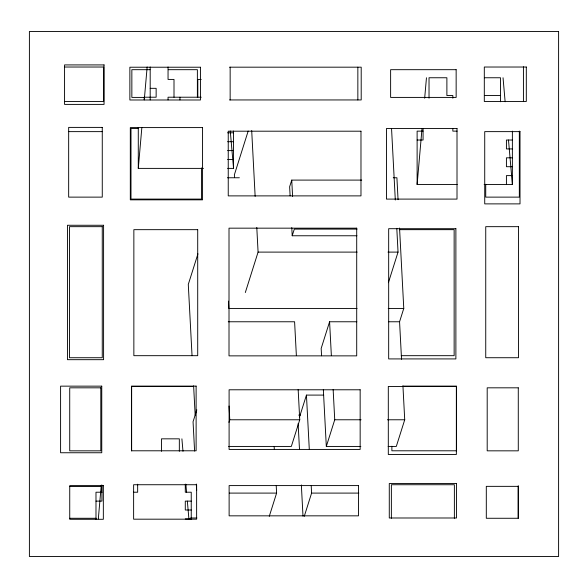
<?xml version="1.0" encoding="UTF-8"?>
<svg xmlns="http://www.w3.org/2000/svg" width="588" height="588" viewBox="0 0 588 588"><rect width="100%" height="100%" fill="white"/><g stroke="black" fill="none" stroke-linecap="round" stroke-linejoin="round"><path stroke-width="0.88" d="M98.314 518.903L101.276 485.1M203.47 168.388L138.283 168.388L141.862 127.464M147.154 66.973L144.273 99.886L144.236 97.218L156.143 97.218L156.143 88.325L150.19 88.325M457.214 184.507L417.12 184.507L422.022 128.463M424.668 98.211L426.462 77.756M197.95 253.818L188.292 284.416L192.041 355.689M248.18 131.043L234.384 174.754L234.524 177.495M196.818 409.843L193.055 421.75L194.599 451.062M245.321 292.53L258.081 252.105L256.787 227.431M361.723 180.097L291.744 180.097L289.634 186.763L290.112 195.841M228.952 422.353L229.768 419.773L229.041 406.029M356.945 235.766L292.214 235.766L294.316 229.099L357.056 229.099M299.388 417.451L306.444 395.092L323.709 395.092M356.85 321.768L329.589 321.768L321.173 348.427L321.555 355.755M269.275 516.323L276.603 493.097L276.22 485.769M298.16 389.543L299.748 419.773L291.332 446.432L228.622 446.432M304.268 516.323L311.596 493.097L311.206 485.769M360.856 446.432L326.318 446.432L334.734 419.773L333.146 389.543M388.389 282.703L398.039 252.105L396.797 228.342M399.634 321.548L403.772 308.435L399.546 228.019M402.934 385.882L404.72 419.773L396.305 446.432L388.124 446.432M64.43 67.025L103.694 67.025L103.694 101.474L64.43 101.474M229.548 67.179L361.201 67.179L361.201 99.945L229.548 99.945M150.05 69.685L131.852 69.685L131.852 97.41L144.589 97.41M168.256 69.685L197.377 69.685L197.377 97.41M484.394 77.756L500.469 77.756L500.469 101.775M201.221 79.424L197.818 79.424L197.818 97.218M484.394 95.543L500.469 95.543M201.221 97.218L168.05 97.218L168.05 99.886M138.32 128.522L130.992 128.522L130.992 199.097L201.559 199.097L201.559 167.933M423.073 131.131L417.12 131.131L417.12 184.507M457.096 131.131L452.841 131.131L452.841 128.463M68.892 131.631L102.363 131.631M227.585 132.8L233.539 132.8M417.12 140.025L423.073 140.025L423.073 128.463M512.376 140.025L506.422 140.025L506.422 148.926L512.376 148.926M227.585 141.701L233.539 141.701M227.585 150.594L233.539 150.594M512.376 157.819L506.422 157.819L506.422 166.713L512.376 166.713M227.585 159.495L233.539 159.495M227.585 168.388L233.539 168.388L233.539 131.021M512.376 175.614L506.422 175.614L506.422 184.507M227.438 177.76L239.36 177.76M393.24 177.76L396.907 177.76L398.061 199.692M484.13 184.507L512.376 184.507L512.376 131.131M399.414 229.665L454.142 229.665L454.142 355.681L401.236 355.681M258.081 252.105L357.144 252.105M387.977 252.105L398.039 252.105M357.056 308.435L228.82 308.435L228.438 301.122M388.205 308.435L403.772 308.435M228.247 321.768L294.595 321.768L296.374 355.652M388.661 321.768L399.568 321.768L401.538 359.319M402.817 386.103L456.567 386.103L456.567 450.79L391.88 450.79L391.88 446.233M193.342 386.448L131.646 386.448L131.646 450.871M298.667 415.091L300.497 415.091M229.768 419.773L299.748 419.773M334.734 419.773L361.091 419.773M387.448 419.773L404.72 419.773M69.766 486.35L101.695 486.35L101.695 492.729M101.937 492.215L95.984 492.215L95.984 519.27M133.403 492.215L137.658 492.215L137.658 484.211M229.342 493.097L276.603 493.097M311.596 493.097L358.856 493.097M95.984 501.116L101.937 501.116L101.937 485.1M191.24 501.116L185.286 501.116L185.286 510.009L191.24 510.009M190.549 517.991L196.906 517.991M69.766 518.271L96.219 518.271M185.286 518.903L191.24 518.903M503.041 77.756L505.136 101.775M508.488 140.025L512.376 184.507M230.268 131.021L233.539 168.388M181.898 438.839L182.986 451.297M185.867 484.211L186.565 492.215M187.344 501.116L188.932 519.27M391.557 128.735L395.305 200.016M329.589 321.768L331.367 355.652M323.334 389.646L326.318 446.432M306.444 395.092L309.281 449.129M291.744 180.097L292.596 196.436M291.78 227.6L292.214 235.766M298.123 423.588L299.476 449.232M301.35 484.953L302.989 516.095M274.148 446.38L274.295 449.129M251.693 130.565L255.148 196.363M193.621 385.846L195.157 415.091M196.333 484.042L196.664 490.451M523.43 66.753L523.43 101.643M519.336 131.065L519.336 197.127L485.732 197.127L485.732 184.279M518.263 485.688L518.263 518.381M454.377 518.271L454.377 484.733L391.373 484.733L391.373 518.271M452.841 98.211L452.841 95.543L446.887 95.543L446.887 77.756L429.027 77.756L429.027 98.211M357.849 67.179L357.849 99.945M230.151 67.179L230.151 99.945M191.24 519.27L191.24 492.215L185.286 492.215L185.286 484.211M179.957 97.218L179.957 99.886M179.333 451.297L179.333 438.839L161.472 438.839L161.472 451.297M174.004 97.218L174.004 79.424L168.05 79.424L168.05 66.973M150.19 66.973L150.19 99.886M138.283 127.464L138.283 168.388M558.6 31.487L29.4 31.487L29.4 556.513L558.6 556.513L558.6 31.487M104.054 64.915L64.57 64.915L64.57 104.399L104.054 104.399L104.054 64.915M526.311 67.025L484.306 67.025L484.306 101.474L526.311 101.474L526.311 67.025M200.434 67.223L129.867 67.223L129.867 99.989L200.434 99.989L200.434 67.223M456.148 69.685L390.623 69.685L390.623 97.41L456.148 97.41L456.148 69.685M102.268 127.398L68.664 127.398L68.664 197.127L102.268 197.127L102.268 127.398M202.566 127.589L130.316 127.589L130.316 199.832L202.566 199.832L202.566 127.589M457.008 128.522L386.441 128.522L386.441 199.097L457.008 199.097L457.008 128.522M360.981 131.197L228.24 131.197L228.24 195.885L360.981 195.885L360.981 131.197M520.013 131.631L484.725 131.631L484.725 203.882L520.013 203.882L520.013 131.631M103.591 225.263L67.466 225.263L67.466 359.68L103.591 359.68L103.591 225.263M102.261 226.667L69.502 226.667L69.502 357.724L102.261 357.724L102.261 226.667M518.498 226.667L485.739 226.667L485.739 357.724L518.498 357.724L518.498 226.667M356.71 228.166L229.011 228.166L229.011 355.865L356.71 355.865L356.71 228.166M455.884 228.695L388.675 228.695L388.675 358.915L455.884 358.915L455.884 228.695M197.708 229.665L133.858 229.665L133.858 355.681L197.708 355.681L197.708 229.665M101.761 386.147L60.593 386.147L60.593 452.753L101.761 452.753L101.761 386.147M196.12 386.103L131.433 386.103L131.433 450.79L196.12 450.79L196.12 386.103M456.354 386.448L388.308 386.448L388.308 454.495L456.354 454.495L456.354 386.448M100.805 387.823L69.722 387.823L69.722 450.834L100.805 450.834L100.805 387.823M518.278 387.823L487.195 387.823L487.195 450.834L518.278 450.834L518.278 387.823M360.157 389.785L229.099 389.785L229.099 449.43L360.157 449.43L360.157 389.785M456.486 483.549L389.278 483.549L389.278 517.991L456.486 517.991L456.486 483.549M196.627 484.733L133.623 484.733L133.623 519.182L196.627 519.182L196.627 484.733M358.496 485.592L229.122 485.592L229.122 515.838L358.496 515.838L358.496 485.592M103.341 485.688L69.737 485.688L69.737 519.292L103.341 519.292L103.341 485.688M518.234 486.35L486.305 486.35L486.305 518.271L518.234 518.271L518.234 486.35"/></g></svg>
